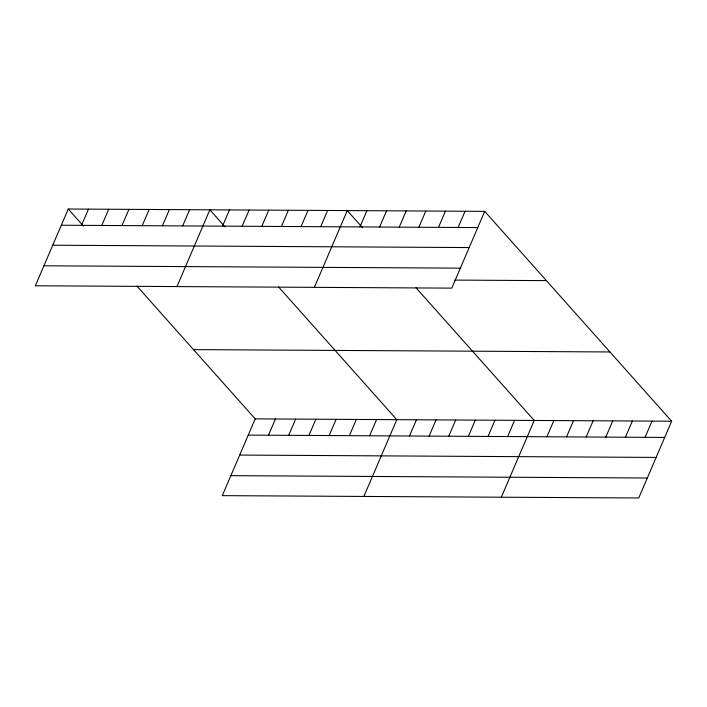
<?xml version="1.0" encoding="UTF-8"?>
<svg xmlns="http://www.w3.org/2000/svg" width="707" height="707" viewBox="0 0 707 707"><rect width="100%" height="100%" fill="white"/><g stroke="black" fill="none" stroke-linecap="round" stroke-linejoin="round"><path stroke-width="1.06" d="M68.252 209.016L35.35 285.778L451.8 288.129L484.71 211.358L68.252 209.016L83.497 226.125M81.526 225.347L88.481 209.122M101.755 225.462L108.71 209.237M121.984 225.577L128.939 209.352M142.213 225.692L149.168 209.466M162.442 225.807L169.388 209.581M182.671 225.922L189.617 209.696M176.944 286.582L209.846 209.811L225.091 226.92M222.528 226.143L229.483 209.917M242.156 226.249L249.111 210.032M261.793 226.364L268.748 210.138M281.43 226.479L288.376 210.253M301.058 226.585L308.013 210.368M320.695 226.7L327.641 210.474M137.008 286.194L255.2 418.871L222.29 495.642L638.748 497.984L671.65 421.222L484.71 211.358M314.376 287.351L347.278 210.589L362.514 227.698M268.474 435.212L275.421 418.986M359.96 226.92L366.906 210.695M288.703 435.318L295.65 419.101M379.588 227.027L386.543 210.81M308.924 435.432L315.879 419.216M399.225 227.141L406.172 210.916M329.153 435.547L336.108 419.331M418.853 227.247L425.808 211.031M438.49 227.362L445.445 211.137M349.382 435.662L356.337 419.445M458.118 227.468L465.073 211.252M369.611 435.777L376.566 419.56M363.884 496.438L396.795 419.666L278.602 286.989M409.468 435.998L416.423 419.781M429.105 436.113L436.06 419.887M448.733 436.228L455.688 420.002M468.37 436.334L475.325 420.117M487.998 436.449L494.953 420.223M507.635 436.555L514.59 420.338M501.316 497.215L534.218 420.444L416.034 287.767M546.9 436.776L553.855 420.559M566.537 436.891L573.483 420.665M586.165 436.997L593.12 420.78M605.802 437.112L612.748 420.886M625.43 437.218L632.385 421.001M645.067 437.333L652.013 421.107M61.297 225.233L477.755 227.583M52.733 245.214L469.192 247.565M43.914 265.797L460.363 268.147M454.778 280.096L546.396 280.617M193.506 349.62L609.955 351.962M255.2 418.871L671.65 421.222M248.245 435.097L664.695 437.439M239.682 455.069L656.131 457.42M230.853 475.661L647.312 478.012"/></g></svg>
